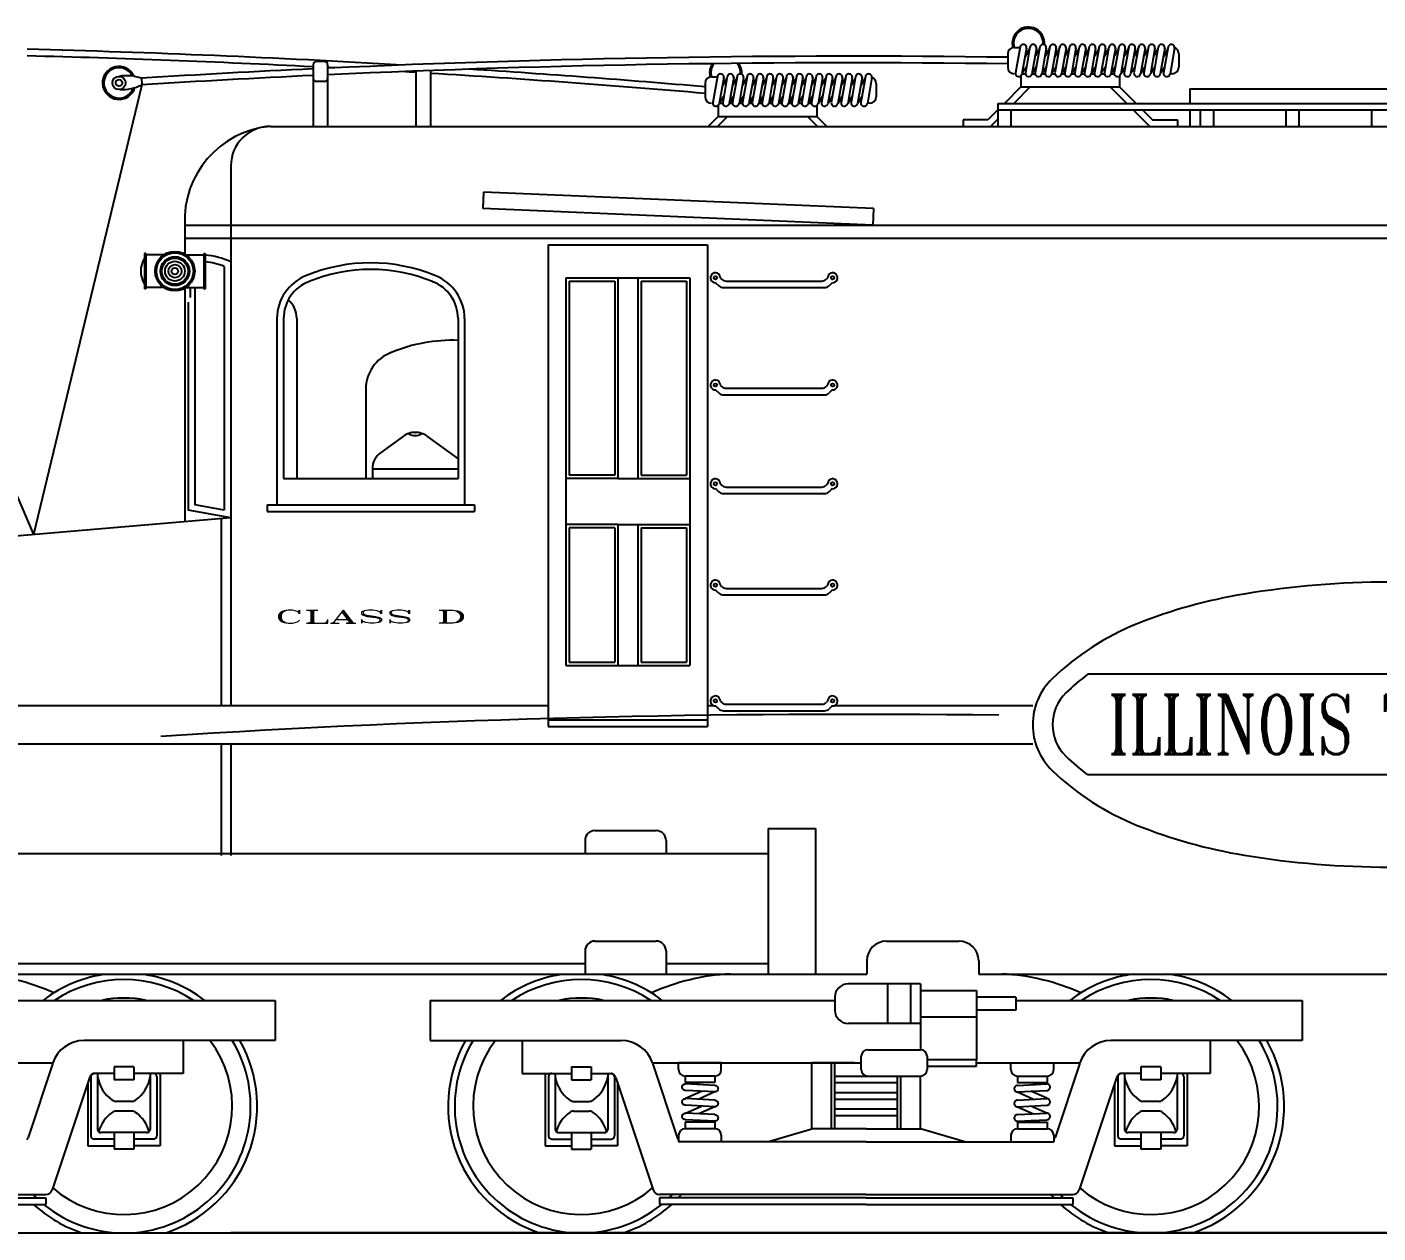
# Model space of a CAD drawing. Extents: x 232357 to 307872, y -9829 to 33775.
# Drawn here: x 236005 to 241136, y 5927 to 10508 of the extents above; entities that cross this region are included whole.
import ezdxf
from ezdxf.enums import TextEntityAlignment as Align

# ---------------------------------------------------------------- set-up
doc = ezdxf.new("R2010")
doc.units = 0
doc.header["$LTSCALE"] = 750
doc.header["$MEASUREMENT"] = 0
doc.layers.get('0').update_dxf_attribs({"linetype": 'CONTINUOUS'})
doc.styles.add('ROMANT', font='romant', dxfattribs={"height": 0.25})

msp = doc.modelspace()

# ---------------------------------------------------------------- linework, layer by layer
at = {"color": 0, "lineweight": -2}
for p, q in [((239754.3, 10430.5), (239776, 10430.5)), ((239776.3, 10432.4), (239758.9, 10333.9)), ((239800.9, 10428.1), (239783.6, 10329.6)), ((239812.4, 10424.2), (239795.4, 10396.6)), ((239813.8, 10432.4), (239796.4, 10333.9)), ((239838.4, 10428.1), (239821.1, 10329.6)), ((239849.9, 10424.2), (239832.9, 10396.6)), ((239851.3, 10432.4), (239833.9, 10333.9)), ((239875.9, 10428.1), (239858.6, 10329.6)), ((239887.4, 10424.2), (239870.4, 10396.6)), ((239888.8, 10432.4), (239871.4, 10333.9)), ((239913.4, 10428.1), (239896.1, 10329.6)), ((239924.9, 10424.2), (239907.9, 10396.6)), ((239926.3, 10432.4), (239908.9, 10333.9)), ((239950.9, 10428.1), (239933.6, 10329.6)), ((239962.4, 10424.2), (239945.4, 10396.6)), ((239963.8, 10432.4), (239946.4, 10333.9)), ((239988.4, 10428.1), (239971.1, 10329.6)), ((239999.9, 10424.2), (239982.9, 10396.6)), ((240001.3, 10432.4), (239983.9, 10333.9)), ((240025.9, 10428.1), (240008.6, 10329.6)), ((240037.4, 10424.2), (240020.4, 10396.6)), ((240038.8, 10432.4), (240021.4, 10333.9)), ((240063.4, 10428.1), (240046.1, 10329.6)), ((240074.9, 10424.2), (240057.9, 10396.6)), ((240076.3, 10432.4), (240058.9, 10333.9)), ((240100.9, 10428.1), (240083.6, 10329.6)), ((240112.4, 10424.2), (240095.4, 10396.6)), ((240113.8, 10432.4), (240096.4, 10333.9)), ((240138.4, 10428.1), (240121.1, 10329.6)), ((240149.9, 10424.2), (240132.9, 10396.6)), ((240151.3, 10432.4), (240133.9, 10333.9)), ((240175.9, 10428.1), (240158.6, 10329.6)), ((240187.4, 10424.2), (240170.4, 10396.6)), ((240188.8, 10432.4), (240171.4, 10333.9)), ((240213.4, 10428.1), (240196.1, 10329.6)), ((240224.9, 10424.2), (240207.9, 10396.6)), ((240226.3, 10432.4), (240208.9, 10333.9)), ((240250.9, 10428.1), (240233.6, 10329.6)), ((240262.4, 10424.2), (240245.4, 10396.6)), ((240263.8, 10432.4), (240246.4, 10333.9)), ((240288.4, 10428.1), (240271.1, 10329.6)), ((240299.9, 10424.2), (240282.9, 10396.6)), ((240301.3, 10432.4), (240283.9, 10333.9)), ((240325.9, 10428.1), (240308.6, 10329.6)), ((240337.4, 10424.2), (240320.4, 10396.6)), ((240338.8, 10432.4), (240321.4, 10333.9)), ((240363.4, 10428.1), (240346.1, 10329.6)), ((237091.8, 10364), (237091.8, 10314)), ((237134.3, 10376.5), (237104.3, 10376.5)), ((237146.8, 10364), (237146.8, 10314)), ((239729.3, 10405.5), (239729.3, 10355.5)), ((240379.3, 10405.5), (240379.3, 10355.5)), ((235272.5, 10349.8), (236029.3, 8579.9)), ((236439.9, 10313.4), (236441.5, 10288.5)), ((237091.8, 10314), (237091.8, 10130.5)), ((237146.8, 10314), (237146.8, 10130.5)), ((237482, 10340.4), (237482, 10130.5)), ((237537, 10342.5), (237537, 10130.5)), ((238604.9, 10318.3), (238626.5, 10318.3)), ((238626.9, 10320.2), (238609.5, 10221.7)), ((238651.5, 10315.8), (238634.1, 10217.4)), ((238664.4, 10320.2), (238647, 10221.7)), ((238689, 10315.8), (238671.6, 10217.4)), ((238701.9, 10320.2), (238684.5, 10221.7)), ((238726.5, 10315.8), (238709.1, 10217.4)), ((238739.4, 10320.2), (238722, 10221.7)), ((238764, 10315.8), (238746.6, 10217.4)), ((238776.9, 10320.2), (238759.5, 10221.7)), ((238801.5, 10315.8), (238784.1, 10217.4)), ((238814.4, 10320.2), (238797, 10221.7)), ((238839, 10315.8), (238821.6, 10217.4)), ((238851.9, 10320.2), (238834.5, 10221.7)), ((238876.5, 10315.8), (238859.1, 10217.4)), ((238889.4, 10320.2), (238872, 10221.7)), ((238914, 10315.8), (238896.6, 10217.4)), ((238926.9, 10320.2), (238909.5, 10221.7)), ((238951.5, 10315.8), (238934.1, 10217.4)), ((238964.4, 10320.2), (238947, 10221.7)), ((238989, 10315.8), (238971.6, 10217.4)), ((239001.9, 10320.2), (238984.5, 10221.7)), ((239026.5, 10315.8), (239009.1, 10217.4)), ((239039.4, 10320.2), (239022, 10221.7)), ((239064, 10315.8), (239046.6, 10217.4)), ((239076.9, 10320.2), (239059.5, 10221.7)), ((239101.5, 10315.8), (239084.1, 10217.4)), ((239114.4, 10320.2), (239097, 10221.7)), ((239139, 10315.8), (239121.6, 10217.4)), ((239151.9, 10320.2), (239134.5, 10221.7)), ((239176.5, 10315.8), (239159.1, 10217.4)), ((239189.4, 10320.2), (239172, 10221.7)), ((239214, 10315.8), (239196.6, 10217.4)), ((239779.3, 10322.2), (239779.3, 10280.5)), ((239800.5, 10357.2), (239783.6, 10329.6)), ((239784.1, 10330.5), (239796.3, 10330.5)), ((239838, 10357.2), (239821.1, 10329.6)), ((239821.2, 10330.5), (239833.8, 10330.5)), ((239875.5, 10357.2), (239858.6, 10329.6)), ((239858.7, 10330.5), (239871.3, 10330.5)), ((239913, 10357.2), (239896.1, 10329.6)), ((239896.2, 10330.5), (239908.8, 10330.5)), ((239950.5, 10357.2), (239933.6, 10329.6)), ((239933.7, 10330.5), (239946.3, 10330.5)), ((239988, 10357.2), (239971.1, 10329.6)), ((239971.2, 10330.5), (239983.8, 10330.5)), ((240025.5, 10357.2), (240008.6, 10329.6)), ((240008.7, 10330.5), (240021.3, 10330.5)), ((240063, 10357.2), (240046.1, 10329.6)), ((240046.2, 10330.5), (240058.8, 10330.5)), ((240100.5, 10357.2), (240083.6, 10329.6)), ((240083.7, 10330.5), (240096.3, 10330.5)), ((240138, 10357.2), (240121.1, 10329.6)), ((240121.2, 10330.5), (240133.8, 10330.5)), ((240154.3, 10322.2), (240154.3, 10280.5)), ((240175.5, 10357.2), (240158.6, 10329.6)), ((240213, 10357.2), (240196.1, 10329.6)), ((240250.5, 10357.2), (240233.6, 10329.6)), ((240288, 10357.2), (240271.1, 10329.6)), ((240325.5, 10357.2), (240308.6, 10329.6)), ((240354.3, 10330.5), (240346.2, 10330.5)), ((236441.5, 10288.5), (236029.3, 8579.9)), ((237134.3, 10301.5), (237104.3, 10301.5)), ((238579.9, 10293.3), (238579.9, 10243.3)), ((238662.9, 10312), (238645.9, 10284.4)), ((238700.4, 10312), (238683.4, 10284.4)), ((238737.9, 10312), (238720.9, 10284.4)), ((238775.4, 10312), (238758.4, 10284.4)), ((238812.9, 10312), (238795.9, 10284.4)), ((238850.4, 10312), (238833.4, 10284.4)), ((238887.9, 10312), (238870.9, 10284.4)), ((238925.4, 10312), (238908.4, 10284.4)), ((238962.9, 10312), (238945.9, 10284.4)), ((239000.4, 10312), (238983.4, 10284.4)), ((239037.9, 10312), (239020.9, 10284.4)), ((239075.4, 10312), (239058.4, 10284.4)), ((239112.9, 10312), (239095.9, 10284.4)), ((239150.4, 10312), (239133.4, 10284.4)), ((239187.9, 10312), (239170.9, 10284.4)), ((239229.9, 10293.3), (239229.9, 10243.3)), ((239779.3, 10280.5), (239716.8, 10218)), ((239814.6, 10280.5), (239752.1, 10218)), ((239779.3, 10280.5), (240154.3, 10280.5)), ((240118.9, 10280.5), (240181.4, 10218)), ((240154.3, 10280.5), (240216.8, 10218)), ((240420.5, 10273), (240420.5, 10218)), ((240420.5, 10273), (241850.5, 10273)), ((238629.9, 10210), (238629.9, 10168.3)), ((238651.1, 10245), (238634.1, 10217.4)), ((238634.7, 10218.3), (238646.9, 10218.3)), ((238688.6, 10245), (238671.6, 10217.4)), ((238671.8, 10218.3), (238684.4, 10218.3)), ((238726.1, 10245), (238709.1, 10217.4)), ((238709.3, 10218.3), (238721.9, 10218.3)), ((238763.6, 10245), (238746.6, 10217.4)), ((238746.8, 10218.3), (238759.4, 10218.3)), ((238801.1, 10245), (238784.1, 10217.4)), ((238784.3, 10218.3), (238796.9, 10218.3)), ((238838.6, 10245), (238821.6, 10217.4)), ((238821.8, 10218.3), (238834.4, 10218.3)), ((238876.1, 10245), (238859.1, 10217.4)), ((238859.3, 10218.3), (238871.9, 10218.3)), ((238913.6, 10245), (238896.6, 10217.4)), ((238896.8, 10218.3), (238909.4, 10218.3)), ((238951.1, 10245), (238934.1, 10217.4)), ((238934.3, 10218.3), (238946.9, 10218.3)), ((238988.6, 10245), (238971.6, 10217.4)), ((238971.8, 10218.3), (238984.4, 10218.3)), ((239004.9, 10210), (239004.9, 10168.3)), ((239026.1, 10245), (239009.1, 10217.4)), ((239063.6, 10245), (239046.6, 10217.4)), ((239101.1, 10245), (239084.1, 10217.4)), ((239138.6, 10245), (239121.6, 10217.4)), ((239176.1, 10245), (239159.1, 10217.4)), ((239204.9, 10218.3), (239196.8, 10218.3)), ((239691.8, 10218), (242579.3, 10218)), ((239691.8, 10218), (239691.8, 10130.5)), ((238629.9, 10168.3), (238592.1, 10130.5)), ((238665.2, 10168.3), (238627.4, 10130.5)), ((238629.9, 10168.3), (239004.9, 10168.3)), ((238969.5, 10168.3), (239007.3, 10130.5)), ((239004.9, 10168.3), (239042.6, 10130.5)), ((239691.8, 10193), (239654.3, 10155.5)), ((239691.8, 10193), (242579.3, 10193)), ((239741.8, 10193), (239741.8, 10130.5)), ((240206.4, 10193), (240268.9, 10130.5)), ((240241.8, 10193), (240279.3, 10155.5)), ((240420.5, 10193), (240420.5, 10130.5)), ((240460.5, 10193), (240460.5, 10130.5)), ((240510.5, 10193), (240510.5, 10130.5)), ((240785.5, 10193), (240785.5, 10130.5)), ((240835.5, 10193), (240835.5, 10130.5)), ((241110.5, 10193), (241110.5, 10130.5)), ((236929.3, 10130.5), (245341.8, 10130.5)), ((239654.3, 10155.5), (239559.7, 10155.5)), ((239559.7, 10155.5), (239559.7, 10130.5)), ((239691.8, 10157.7), (239664.6, 10130.5)), ((240279.3, 10155.5), (240373.8, 10155.5)), ((240373.8, 10155.5), (240373.8, 10130.5)), ((236779.3, 9980.5), (236779.3, 9705.5)), ((237738.4, 9880.5), (237735.8, 9818)), ((239219.4, 9818), (237738.4, 9880.5)), ((239216.8, 9755.5), (237735.8, 9818)), ((239219.4, 9818), (239216.8, 9755.5)), ((236604.3, 9755.5), (245666.8, 9755.5)), ((236604.3, 9755.5), (236604.3, 9705)), ((236604.3, 9755.5), (236604.3, 9645.5)), ((236604.3, 9705.5), (245666.8, 9705.5)), ((236779.3, 9705.5), (236779.3, 7930.5)), ((236451.8, 9648), (236451.8, 9513)), ((236456.8, 9648), (236451.8, 9648)), ((236456.8, 9648), (236456.8, 9513)), ((236676.8, 9648), (236676.8, 9513)), ((236676.8, 9648), (236681.8, 9648)), ((236676.8, 9648), (236676.8, 9513)), ((236681.8, 9648), (236681.8, 9513)), ((237984.3, 9680.5), (237984.3, 7850.5)), ((237984.3, 9680.5), (238589.3, 9680.5)), ((238589.3, 9680.5), (238589.3, 7850.5)), ((236525.3, 9643), (236456.8, 9643)), ((236608.3, 9643), (236676.8, 9643)), ((236754.3, 9598.7), (236754.3, 8672.9)), ((238051.8, 9555.5), (238051.8, 8793)), ((238051.8, 9555.5), (238249.3, 9555.5)), ((238064.3, 9543), (238064.3, 8805.5)), ((238064.3, 9543), (238236.8, 9543)), ((238236.8, 9543), (238236.8, 8805.5)), ((238249.3, 9555.5), (238249.3, 8793)), ((238249.3, 9555.5), (238324.3, 9555.5)), ((238324.3, 9555.5), (238324.3, 8793)), ((238324.3, 9555.5), (238521.8, 9555.5)), ((238336.8, 9543), (238509.3, 9543)), ((238336.8, 9543), (238336.8, 8805.5)), ((238509.3, 9543), (238509.3, 8805.5)), ((238521.8, 9555.5), (238521.8, 8793)), ((238638, 9554.5), (238642.1, 9550.3)), ((238659.8, 9543), (239023.8, 9543)), ((239045.6, 9554.5), (239041.4, 9550.3)), ((236456.8, 9513), (236451.8, 9513)), ((236525.3, 9518), (236456.8, 9518)), ((236604.3, 9518), (236604.3, 8628.3)), ((236608.3, 9518), (236676.8, 9518)), ((236624.3, 9518), (236624.3, 9480.5)), ((236641.8, 9518), (236641.8, 8693.1)), ((236676.8, 9513), (236681.8, 9513)), ((238620.3, 9536.8), (238631.8, 9525.3)), ((238649.5, 9518), (239034.1, 9518)), ((239063.3, 9536.8), (239051.8, 9525.3)), ((236616.8, 9462.7), (236616.8, 8672.2)), ((236954.3, 9400.5), (236954.3, 8693)), ((236979.3, 9400.5), (236979.3, 8793)), ((237029.3, 9400.5), (237029.3, 8793)), ((237641.8, 9400.5), (237641.8, 8793)), ((237666.8, 9400.5), (237666.8, 8693)), ((238638, 9147), (238642.1, 9142.8)), ((238659.8, 9135.5), (239023.8, 9135.5)), ((239045.6, 9147), (239041.4, 9142.8)), ((237291.8, 9131.5), (237291.8, 8793)), ((238620.3, 9129.3), (238631.8, 9117.8)), ((238649.5, 9110.5), (239034.1, 9110.5)), ((239063.3, 9129.3), (239051.8, 9117.8)), ((237434.6, 8953.7), (237347.7, 8890.5)), ((237478.7, 8968), (237479.9, 8968)), ((237524, 8953.7), (237641.8, 8868)), ((237316.8, 8829.8), (237316.8, 8793)), ((237316.8, 8829.8), (237641.8, 8829.8)), ((236979.3, 8793), (237641.8, 8793)), ((238249.3, 8793), (238051.8, 8793)), ((238051.8, 8793), (238051.8, 8618)), ((238236.8, 8805.5), (238064.3, 8805.5)), ((238249.3, 8793), (238324.3, 8793)), ((238324.3, 8793), (238521.8, 8793)), ((238336.8, 8805.5), (238509.3, 8805.5)), ((238521.8, 8793), (238521.8, 8618)), ((238620.3, 8754.3), (238631.8, 8742.8)), ((238638, 8772), (238642.1, 8767.8)), ((238649.5, 8735.5), (239034.1, 8735.5)), ((238659.8, 8760.5), (239023.8, 8760.5)), ((239045.6, 8772), (239041.4, 8767.8)), ((239063.3, 8754.3), (239051.8, 8742.8)), ((236779.3, 8643), (236616.8, 8672.2)), ((236754.3, 8672.9), (236641.8, 8693.1)), ((236916.8, 8693), (237704.3, 8693)), ((236916.8, 8693), (236916.8, 8668)), ((237704.3, 8693), (237704.3, 8668)), ((236779.3, 8643), (233957.9, 8405.6)), ((236741.8, 8639.9), (236741.8, 7930.5)), ((236916.8, 8668), (237704.3, 8668)), ((238249.3, 8618), (238051.8, 8618)), ((238051.8, 8618), (238051.8, 8083)), ((238064.3, 8605.5), (238064.3, 8095.5)), ((238236.8, 8605.5), (238064.3, 8605.5)), ((238236.8, 8605.5), (238236.8, 8095.5)), ((238249.3, 8618), (238249.3, 8083)), ((238249.3, 8618), (238324.3, 8618)), ((238324.3, 8618), (238521.8, 8618)), ((238324.3, 8618), (238324.3, 8083)), ((238336.8, 8605.5), (238336.8, 8095.5)), ((238336.8, 8605.5), (238509.3, 8605.5)), ((238509.3, 8605.5), (238509.3, 8095.5)), ((238521.8, 8618), (238521.8, 8083)), ((238620.3, 8369.3), (238631.8, 8357.8)), ((238638, 8387), (238642.1, 8382.8)), ((238659.8, 8375.5), (239023.8, 8375.5)), ((239045.6, 8387), (239041.4, 8382.8)), ((239063.3, 8369.3), (239051.8, 8357.8)), ((238649.5, 8350.5), (239034.1, 8350.5)), ((238051.8, 8083), (238249.3, 8083)), ((238064.3, 8095.5), (238236.8, 8095.5)), ((238249.3, 8083), (238324.3, 8083)), ((238324.3, 8083), (238521.8, 8083)), ((238336.8, 8095.5), (238509.3, 8095.5)), ((242325.2, 8049.3), (240033.4, 8049.3)), ((235781.8, 7930.5), (237984.3, 7930.5)), ((238589.3, 7930.5), (238612.6, 7930.5)), ((238620.3, 7929.3), (238631.8, 7917.8)), ((238638, 7947), (238642.1, 7942.8)), ((238649.5, 7910.5), (239034.1, 7910.5)), ((238659.8, 7935.5), (239023.8, 7935.5)), ((239045.6, 7947), (239041.4, 7942.8)), ((239063.3, 7929.3), (239051.8, 7917.8)), ((239071, 7930.5), (239824.3, 7930.5)), ((237984.3, 7875.5), (238589.3, 7875.5)), ((237984.3, 7850.5), (238589.3, 7850.5)), ((235781.8, 7785.5), (239824.3, 7785.5)), ((236741.8, 7785.5), (236741.8, 7360.5)), ((236779.3, 7785.5), (236779.3, 7360.5)), ((242325.2, 7666.8), (240033.4, 7666.8)), ((238161.8, 7455.5), (238394.3, 7455.5)), ((238819.3, 7463), (238999.3, 7463)), ((238819.3, 7463), (238819.3, 7368)), ((238999.3, 7463), (238999.3, 6910.5)), ((238124.3, 7418), (238124.3, 7368)), ((238431.8, 7418), (238431.8, 7368)), ((233614.3, 7368), (238819.3, 7368)), ((238819.3, 7368), (238819.3, 6910.5)), ((238161.8, 7035.5), (238394.3, 7035.5)), ((239269.3, 7035.5), (239544.3, 7035.5)), ((238124.3, 6998), (238124.3, 6910.5)), ((238431.8, 6998), (238431.8, 6910.5)), ((234154.3, 6950.5), (238124.3, 6950.5)), ((238431.8, 6950.5), (238819.3, 6950.5)), ((239194.3, 6960.5), (239194.3, 6910.5)), ((239619.3, 6960.5), (239619.3, 6910.5)), ((234154.3, 6910.5), (238819.3, 6910.5)), ((238819.3, 6910.5), (239194.3, 6910.5)), ((239619.3, 6910.5), (242926.8, 6910.5)), ((239398, 6873), (239123, 6873)), ((239273, 6873), (239273, 6723)), ((239360.5, 6873), (239360.5, 6723)), ((239398, 6873), (239398, 6748)), ((239398, 6848), (239610.5, 6848)), ((239610.5, 6848), (239610.5, 6585.5)), ((235860.5, 6810.5), (236948, 6810.5)), ((236948, 6810.5), (236948, 6658)), ((237535.5, 6810.5), (239073, 6810.5)), ((237535.5, 6810.5), (237535.5, 6658)), ((239073, 6823), (239073, 6773)), ((239760.5, 6823), (239610.5, 6823)), ((239760.5, 6773), (239610.5, 6773)), ((239760.5, 6823), (239760.5, 6773)), ((239760.5, 6810.5), (240848, 6810.5)), ((240848, 6810.5), (240848, 6658)), ((239398, 6723), (239123, 6723)), ((239398, 6748), (239610.5, 6748)), ((239398, 6748), (239398, 6623)), ((236948, 6658), (236221.7, 6658)), ((236598, 6658), (236598, 6533)), ((237535.5, 6658), (238261.9, 6658)), ((237885.5, 6658), (237885.5, 6533)), ((239198, 6623), (239398, 6623)), ((240848, 6658), (240121.7, 6658)), ((240498, 6658), (240498, 6533)), ((235710.5, 6573), (236103.3, 6573)), ((236103.1, 6572.5), (236009, 6290.1)), ((238380.3, 6573), (239173, 6573)), ((238380.5, 6572.5), (238474.6, 6290.1)), ((238479.3, 6548), (238479.3, 6573)), ((238641.8, 6573), (238479.3, 6573)), ((238641.8, 6548), (238641.8, 6573)), ((239148, 6573), (238985.5, 6573)), ((238985.5, 6323), (238985.5, 6573)), ((239060.5, 6323), (239060.5, 6573)), ((239073, 6323), (239073, 6573)), ((239073, 6323), (239073, 6573)), ((239173, 6548), (239173, 6598)), ((239423, 6598), (239423, 6548)), ((239423, 6585.5), (239610.5, 6585.5)), ((239610.5, 6560.5), (239610.5, 6585.5)), ((239610.5, 6573), (240003.3, 6573)), ((239741.8, 6573), (239904.3, 6573)), ((239741.8, 6548), (239741.8, 6573)), ((239904.3, 6548), (239904.3, 6573)), ((240003.1, 6572.5), (239909, 6290.1)), ((236242.3, 6515.9), (236100.4, 6090.1)), ((236248, 6520.5), (236248, 6295.5)), ((236335.5, 6533), (236260.5, 6533)), ((236335.5, 6533), (236266.1, 6533)), ((236273, 6533), (236273, 6320.5)), ((236410.5, 6558), (236335.5, 6558)), ((236335.5, 6558), (236335.5, 6508)), ((236410.5, 6558), (236410.5, 6508)), ((236598, 6533), (236410.5, 6533)), ((236485.5, 6533), (236410.5, 6533)), ((236473, 6533), (236473, 6320.5)), ((236498, 6520.5), (236498, 6295.5)), ((236510.5, 6533), (236510.5, 6258)), ((237885.5, 6533), (238073, 6533)), ((237973, 6533), (237973, 6258)), ((237985.5, 6520.5), (237985.5, 6295.5)), ((237998, 6533), (238073, 6533)), ((238010.5, 6533), (238010.5, 6320.5)), ((238073, 6558), (238148, 6558)), ((238073, 6558), (238073, 6508)), ((238148, 6558), (238148, 6508)), ((238148, 6533), (238223, 6533)), ((238148, 6533), (238217.5, 6533)), ((238210.5, 6533), (238210.5, 6320.5)), ((238235.5, 6520.5), (238235.5, 6295.5)), ((238241.2, 6515.9), (238383.2, 6090.1)), ((238504.3, 6523), (238504.3, 6498)), ((238616.8, 6523), (238504.3, 6523)), ((238616.8, 6523), (238616.8, 6498)), ((239073, 6523), (239310.5, 6523)), ((239073, 6523), (239198, 6523)), ((239198, 6523), (239398, 6523)), ((239310.5, 6323), (239310.5, 6523)), ((239323, 6323), (239323, 6523)), ((239398, 6323), (239398, 6523)), ((239423, 6560.5), (239610.5, 6560.5)), ((239766.8, 6523), (239879.3, 6523)), ((239766.8, 6523), (239766.8, 6498)), ((239879.3, 6523), (239879.3, 6498)), ((240142.3, 6515.9), (240000.4, 6090.1)), ((240148, 6520.5), (240148, 6295.5)), ((240235.5, 6533), (240160.5, 6533)), ((240235.5, 6533), (240166.1, 6533)), ((240173, 6533), (240173, 6320.5)), ((240235.5, 6558), (240235.5, 6508)), ((240310.5, 6558), (240235.5, 6558)), ((240310.5, 6558), (240310.5, 6508)), ((240385.5, 6533), (240310.5, 6533)), ((240498, 6533), (240310.5, 6533)), ((240373, 6533), (240373, 6320.5)), ((240398, 6520.5), (240398, 6295.5)), ((240410.5, 6533), (240410.5, 6258)), ((236235.5, 6495.5), (236235.5, 6258)), ((236410.5, 6508), (236335.5, 6508)), ((238073, 6508), (238148, 6508)), ((238248, 6495.5), (238248, 6258)), ((238616.8, 6498), (238504.3, 6498)), ((238616.8, 6487.5), (238505.4, 6493.4)), ((238616.8, 6462.5), (238505.4, 6468.3)), ((238505.4, 6438.4), (238566.1, 6465.1)), ((238560.1, 6498), (238544.9, 6491.3)), ((239073, 6498), (239310.5, 6498)), ((239766.8, 6498), (239879.3, 6498)), ((239766.8, 6487.5), (239878.2, 6493.4)), ((239766.8, 6462.5), (239878.2, 6468.3)), ((239878.2, 6438.4), (239817.5, 6465.1)), ((239823.4, 6498), (239838.7, 6491.3)), ((240135.5, 6495.5), (240135.5, 6258)), ((240310.5, 6508), (240235.5, 6508)), ((236403, 6426.8), (236343.1, 6426.8)), ((238080.6, 6426.8), (238140.5, 6426.8)), ((238616.8, 6431.3), (238505.4, 6437.1)), ((238616.8, 6462.5), (238556.1, 6435.7)), ((239073, 6460.5), (239310.5, 6460.5)), ((239073, 6435.5), (239310.5, 6435.5)), ((239766.8, 6462.5), (239827.5, 6435.7)), ((239766.8, 6431.3), (239878.2, 6437.1)), ((240303, 6426.8), (240243.1, 6426.8)), ((236403, 6389.3), (236343.1, 6389.3)), ((238080.6, 6389.3), (238140.5, 6389.3)), ((238616.8, 6406.2), (238505.4, 6412.1)), ((238505.4, 6382.1), (238566.1, 6408.9)), ((238616.8, 6376.3), (238505.4, 6382.1)), ((238616.8, 6406.2), (238556.1, 6379.4)), ((239073, 6398), (239310.5, 6398)), ((239073, 6373), (239310.5, 6373)), ((239766.8, 6406.2), (239878.2, 6412.1)), ((239766.8, 6406.2), (239827.5, 6379.4)), ((239766.8, 6376.3), (239878.2, 6382.1)), ((239878.2, 6382.1), (239817.5, 6408.9)), ((240303, 6389.3), (240243.1, 6389.3)), ((238504.3, 6348), (238504.3, 6323)), ((238616.8, 6348), (238504.3, 6348)), ((238616.8, 6323), (238504.3, 6323)), ((238616.8, 6351.2), (238505.4, 6357.1)), ((238552.8, 6348), (238566.1, 6353.9)), ((238616.8, 6351.2), (238609.5, 6348)), ((238616.8, 6348), (238616.8, 6323)), ((238816.8, 6273), (238985.5, 6323)), ((239191.8, 6323), (238985.5, 6323)), ((239191.8, 6323), (239398, 6323)), ((239566.8, 6273), (239398, 6323)), ((239766.8, 6351.2), (239878.2, 6357.1)), ((239766.8, 6351.2), (239774.1, 6348)), ((239766.8, 6348), (239879.3, 6348)), ((239766.8, 6348), (239766.8, 6323)), ((239766.8, 6323), (239879.3, 6323)), ((239830.8, 6348), (239817.5, 6353.9)), ((239879.3, 6348), (239879.3, 6323)), ((236335.5, 6283), (236260.5, 6283)), ((236460.5, 6308), (236285.5, 6308)), ((236335.5, 6308), (236335.5, 6245.5)), ((236410.5, 6308), (236410.5, 6245.5)), ((236485.5, 6283), (236410.5, 6283)), ((237998, 6283), (238073, 6283)), ((238023, 6308), (238198, 6308)), ((238073, 6308), (238073, 6245.5)), ((238148, 6308), (238148, 6245.5)), ((238148, 6283), (238223, 6283)), ((238479.3, 6298), (238479.3, 6273)), ((239191.8, 6273), (238479.3, 6273)), ((238641.8, 6298), (238641.8, 6273)), ((239191.8, 6273), (239904.3, 6273)), ((239741.8, 6298), (239741.8, 6273)), ((239904.3, 6298), (239904.3, 6273)), ((240235.5, 6283), (240160.5, 6283)), ((240360.5, 6308), (240185.5, 6308)), ((240235.5, 6308), (240235.5, 6245.5)), ((240310.5, 6308), (240310.5, 6245.5)), ((240385.5, 6283), (240310.5, 6283)), ((236235.5, 6258), (236335.5, 6258)), ((236410.5, 6245.5), (236335.5, 6245.5)), ((236510.5, 6258), (236410.5, 6258)), ((237973, 6258), (238073, 6258)), ((238073, 6245.5), (238148, 6245.5)), ((238248, 6258), (238148, 6258)), ((240135.5, 6258), (240235.5, 6258)), ((240310.5, 6245.5), (240235.5, 6245.5)), ((240410.5, 6258), (240310.5, 6258)), ((235291.8, 6073), (236076.7, 6073)), ((235291.8, 6060.5), (236076.7, 6060.5)), ((236076.7, 6060.5), (236076.7, 6035.5)), ((239191.8, 6073), (238406.9, 6073)), ((239191.8, 6060.5), (238406.9, 6060.5)), ((238406.9, 6060.5), (238406.9, 6035.5)), ((239191.8, 6073), (239976.7, 6073)), ((239191.8, 6060.5), (239976.7, 6060.5)), ((239976.7, 6060.5), (239976.7, 6035.5)), ((235291.8, 6035.5), (236076.7, 6035.5)), ((239191.8, 6035.5), (238406.9, 6035.5)), ((239191.8, 6035.5), (239976.7, 6035.5)), ((232727.2, 5926.8), (245492.6, 5926.8)), ((249543.9, 5926.8), (236778.5, 5926.8))]:
    msp.add_line(p, q, dxfattribs=at)
msp.add_lwpolyline([(239824.3, 7858, 0.203633), (239898.3, 7683.9, 0.097109), (240221.2, 7475.3, 0.054067), (240626.8, 7362.2, 0.041016), (241179.3, 7316.8, 0.041016), (241731.8, 7362.2, 0.054067), (242137.4, 7475.3, 0.097109), (242460.3, 7683.9, 0.203633), (242534.3, 7858, 0.203633), (242460.3, 8032.1, 0.097109), (242137.4, 8240.7, 0.054067), (241731.8, 8353.9, 0.041016), (241179.3, 8399.3, 0.041016), (240626.8, 8353.9, 0.054067), (240221.2, 8240.7, 0.097109), (239898.3, 8032.1, 0.203633)], format="xyb", close=True, dxfattribs=at)
for points in [[(240033.4, 8049.3, 0.029625), (239950.3, 7978.1, 0.203633), (239899.3, 7858, 0.203633)], [(239899.3, 7858, 0.203633), (239950.3, 7737.9, 0.029625), (240033.4, 7666.8, 0.054067)], [(238505.4, 6468.3, -0.098614), (238500.6, 6469.3, -0.098542), (238496.5, 6472, -0.098441), (238493.8, 6476, -0.098369), (238492.9, 6480.8, -0.098369), (238493.8, 6485.6, -0.098441), (238496.5, 6489.7, -0.098542), (238500.6, 6492.4, -0.098614), (238505.4, 6493.4, -0.098614)], [(238616.8, 6487.5, -0.098614), (238621.6, 6486.6, -0.098542), (238625.6, 6483.8, -0.098441), (238628.3, 6479.8, -0.098369), (238629.3, 6475, -0.098369), (238628.3, 6470.2, -0.098441), (238625.6, 6466.1, -0.098542), (238621.6, 6463.4, -0.098614), (238616.8, 6462.5, -0.098614)], [(239766.8, 6487.5, 0.098614), (239762, 6486.6, 0.098542), (239758, 6483.8, 0.098441), (239755.2, 6479.8, 0.098369), (239754.3, 6475, 0.098369), (239755.2, 6470.2, 0.098441), (239758, 6466.1, 0.098542), (239762, 6463.4, 0.098614), (239766.8, 6462.5, 0.098614)], [(239878.2, 6468.3, 0.098614), (239883, 6469.3, 0.098542), (239887, 6472, 0.098441), (239889.7, 6476, 0.098369), (239890.7, 6480.8, 0.098369), (239889.7, 6485.6, 0.098441), (239887, 6489.7, 0.098542), (239883, 6492.4, 0.098614), (239878.2, 6493.4, 0.098614)], [(238505.4, 6412.1, -0.098614), (238500.6, 6413, -0.098542), (238496.5, 6415.7, -0.098441), (238493.8, 6419.8, -0.098369), (238492.9, 6424.6, -0.098369), (238493.8, 6429.4, -0.098441), (238496.5, 6433.4, -0.098542), (238500.6, 6436.2, -0.098614), (238505.4, 6437.1, -0.098614)], [(238616.8, 6431.3, -0.098614), (238621.6, 6430.3, -0.098542), (238625.6, 6427.6, -0.098441), (238628.3, 6423.5, -0.098369), (238629.3, 6418.7, -0.098369), (238628.3, 6414, -0.098441), (238625.6, 6409.9, -0.098542), (238621.6, 6407.2, -0.098614), (238616.8, 6406.2, -0.098614)], [(239766.8, 6431.3, 0.098614), (239762, 6430.3, 0.098542), (239758, 6427.6, 0.098441), (239755.2, 6423.5, 0.098369), (239754.3, 6418.7, 0.098369), (239755.2, 6414, 0.098441), (239758, 6409.9, 0.098542), (239762, 6407.2, 0.098614), (239766.8, 6406.2, 0.098614)], [(239878.2, 6412.1, 0.098614), (239883, 6413, 0.098542), (239887, 6415.7, 0.098441), (239889.7, 6419.8, 0.098369), (239890.7, 6424.6, 0.098369), (239889.7, 6429.4, 0.098441), (239887, 6433.4, 0.098542), (239883, 6436.2, 0.098614), (239878.2, 6437.1, 0.098614)], [(238505.4, 6357.1, -0.098614), (238500.6, 6358, -0.098542), (238496.5, 6360.7, -0.098441), (238493.8, 6364.8, -0.098369), (238492.9, 6369.6, -0.098369), (238493.8, 6374.4, -0.098441), (238496.5, 6378.4, -0.098542), (238500.6, 6381.2, -0.098614), (238505.4, 6382.1, -0.098614)], [(238505.4, 6382.1, -0.026186), (238506.7, 6382, -0.098542)], [(238616.8, 6376.3, -0.098614), (238621.6, 6375.3, -0.098542), (238625.6, 6372.6, -0.098441), (238628.3, 6368.5, -0.098369), (238629.3, 6363.7, -0.098369), (238628.3, 6359, -0.098441), (238625.6, 6354.9, -0.098542), (238621.6, 6352.2, -0.098614), (238616.8, 6351.2, -0.098614)], [(239766.8, 6376.3, 0.098614), (239762, 6375.3, 0.098542), (239758, 6372.6, 0.098441), (239755.2, 6368.5, 0.098369), (239754.3, 6363.7, 0.098369), (239755.2, 6359, 0.098441), (239758, 6354.9, 0.098542), (239762, 6352.2, 0.098614), (239766.8, 6351.2, 0.098614)], [(239878.2, 6382.1, 0.026186), (239876.9, 6382, 0.098542)], [(239878.2, 6357.1, 0.098614), (239883, 6358, 0.098542), (239887, 6360.7, 0.098441), (239889.7, 6364.8, 0.098369), (239890.7, 6369.6, 0.098369), (239889.7, 6374.4, 0.098441), (239887, 6378.4, 0.098542), (239883, 6381.2, 0.098614), (239878.2, 6382.1, 0.098614)]]:
    msp.add_lwpolyline(points, format="xyb", dxfattribs=at)
for centre, radius in [((236354.3, 10295.5), 25), ((236354.3, 10295.5), 12.5), ((236566.8, 9580.5), 75), ((236566.8, 9580.5), 70), ((236566.8, 9580.5), 55), ((236566.8, 9580.5), 50), ((236566.8, 9580.5), 37.5), ((236566.8, 9580.5), 25), ((236566.8, 9580.5), 12.5), ((238619.3, 9555.5), 6.25), ((239064.3, 9555.5), 6.25), ((238619.3, 9148), 6.25), ((239064.3, 9148), 6.25), ((238619.3, 8773), 6.25), ((239064.3, 8773), 6.25), ((238619.3, 8388), 6.25), ((239064.3, 8388), 6.25), ((238619.3, 7948), 6.25), ((239064.3, 7948), 6.25)]:
    msp.add_circle(centre, radius, dxfattribs=at)
for centre, radius, start, end in [((239807.9, 10446.9), 61, 354.1415, 197.0421), ((239807.9, 10446.9), 56, 354.7557, 197.0421), ((234883.1, -33134.6), 43572.5, 86.64969, 88.52451), ((239754.3, 10405.5), 25, 90, 180), ((239788.4, 10429.3), 12.5, 345.6383, 174.3617), ((239825.9, 10429.3), 12.5, 345.6383, 174.3617), ((239863.4, 10429.3), 12.5, 345.6383, 174.3617), ((239900.9, 10429.3), 12.5, 345.6383, 174.3617), ((239938.4, 10429.3), 12.5, 345.6383, 174.3617), ((239975.9, 10429.3), 12.5, 345.6383, 174.3617), ((240013.4, 10429.3), 12.5, 345.6383, 174.3617), ((240050.9, 10429.3), 12.5, 345.6383, 174.3617), ((240088.4, 10429.3), 12.5, 345.6383, 174.3617), ((240125.9, 10429.3), 12.5, 345.6383, 174.3617), ((240163.4, 10429.3), 12.5, 345.6383, 174.3617), ((240200.9, 10429.3), 12.5, 345.6383, 174.3617), ((240238.4, 10429.3), 12.5, 345.6383, 174.3617), ((240275.9, 10429.3), 12.5, 345.6383, 174.3617), ((240313.4, 10429.3), 12.5, 345.6383, 174.3617), ((240350.9, 10429.3), 12.5, 345.6383, 174.3617), ((240354.3, 10405.5), 25, 0, 68.4729), ((234884.5, -33134.7), 43547.5, 87.09458, 88.52548), ((237104.3, 10364), 12.5, 90, 180), ((237134.3, 10364), 12.5, 0, 90), ((239141.5, -33314.2), 43711.2, 89.22951, 92.61553), ((239141.5, -33314.2), 43686.2, 89.22951, 92.61703), ((238658.4, 10334.7), 61, 146.1703, 197.0421), ((238658.4, 10334.7), 56, 142.5737, 197.0421), ((238658.4, 10334.7), 56, 354.7557, 38.6944), ((238658.4, 10334.7), 61, 354.1415, 35.0978), ((236354.3, 10295.5), 62.5, 23.4815, 343.4972), ((236354.3, 10295.5), 57.5, 26.6277, 340.2959), ((236382.4, 10141.9), 180.9, 71.4648, 99.0994), ((239141.5, -33314.2), 43711.2, 92.6877, 93.5434), ((239141.5, -33314.2), 43686.2, 92.68924, 93.54338), ((237104.3, 10314), 12.5, 180, 270), ((237134.3, 10314), 12.5, 270, 0), ((234884.5, -33134.7), 43547.5, 86.98691, 87.02212), ((234884.5, -33134.7), 43547.5, 86.58039, 86.64953), ((234884.5, -33134.7), 43547.5, 85.13257, 86.5079), ((234883.1, -33134.6), 43572.5, 85.1331, 86.31259), ((238604.9, 10293.3), 25, 90, 180), ((238639, 10317.1), 12.5, 345.6383, 174.3617), ((238676.5, 10317.1), 12.5, 345.6383, 174.3617), ((238714, 10317.1), 12.5, 345.6383, 174.3617), ((238751.5, 10317.1), 12.5, 345.6383, 174.3617), ((238789, 10317.1), 12.5, 345.6383, 174.3617), ((238826.5, 10317.1), 12.5, 345.6383, 174.3617), ((238864, 10317.1), 12.5, 345.6383, 174.3617), ((238901.5, 10317.1), 12.5, 345.6383, 174.3617), ((238939, 10317.1), 12.5, 345.6383, 174.3617), ((238976.5, 10317.1), 12.5, 345.6383, 174.3617), ((239014, 10317.1), 12.5, 345.6383, 174.3617), ((239051.5, 10317.1), 12.5, 345.6383, 174.3617), ((239089, 10317.1), 12.5, 345.6383, 174.3617), ((239126.5, 10317.1), 12.5, 345.6383, 174.3617), ((239164, 10317.1), 12.5, 345.6383, 174.3617), ((239201.5, 10317.1), 12.5, 345.6383, 174.3617), ((239204.9, 10293.3), 25, 0, 68.4729), ((239754.3, 10355.5), 25, 180, 270), ((239771.2, 10331.7), 12.5, 170, 350), ((239808.7, 10331.7), 12.5, 170, 350), ((239846.2, 10331.7), 12.5, 170, 350), ((239883.7, 10331.7), 12.5, 170, 350), ((239921.2, 10331.7), 12.5, 170, 350), ((239958.7, 10331.7), 12.5, 170, 350), ((239996.2, 10331.7), 12.5, 170, 350), ((240033.7, 10331.7), 12.5, 170, 350), ((240071.2, 10331.7), 12.5, 170, 350), ((240108.7, 10331.7), 12.5, 170, 350), ((240146.2, 10331.7), 12.5, 170, 350), ((240183.7, 10331.7), 12.5, 170, 350), ((240221.2, 10331.7), 12.5, 170, 350), ((240258.7, 10331.7), 12.5, 170, 350), ((240296.2, 10331.7), 12.5, 170, 350), ((240333.7, 10331.7), 12.5, 170, 350), ((240354.3, 10355.5), 25, 270, 0), ((236362.2, 10451), 180.9, 268.3757, 296.0103), ((238604.9, 10243.3), 25, 180, 270), ((238621.8, 10219.5), 12.5, 170, 350), ((238659.3, 10219.5), 12.5, 170, 350), ((238696.8, 10219.5), 12.5, 170, 350), ((238734.3, 10219.5), 12.5, 170, 350), ((238771.8, 10219.5), 12.5, 170, 350), ((238809.3, 10219.5), 12.5, 170, 350), ((238846.8, 10219.5), 12.5, 170, 350), ((238884.3, 10219.5), 12.5, 170, 350), ((238921.8, 10219.5), 12.5, 170, 350), ((238959.3, 10219.5), 12.5, 170, 350), ((238996.8, 10219.5), 12.5, 170, 350), ((239034.3, 10219.5), 12.5, 170, 350), ((239071.8, 10219.5), 12.5, 170, 350), ((239109.3, 10219.5), 12.5, 170, 350), ((239146.8, 10219.5), 12.5, 170, 350), ((239184.3, 10219.5), 12.5, 170, 350), ((239204.9, 10243.3), 25, 270, 0), ((236960.6, 9775.1), 356.8, 95.0287, 183.1426), ((236929.3, 9980.5), 150, 90, 180), ((236529.2, 9580.5), 92.2, 147.1529, 212.8471), ((236660.6, 9365.3), 276.9, 64.6075, 85.6015), ((236660.6, 9365.3), 251.5, 68.1165, 85.1562), ((237310.5, 8969.7), 642.3, 67.6975, 112.3025), ((237129.3, 9400.5), 175, 110.9248, 180), ((237310.5, 8969.7), 617.3, 67.6975, 112.3025), ((237491.8, 9400.5), 175, 0, 69.0752), ((238619.3, 9555.5), 18.8, 356.8103, 273.1897), ((238659.8, 9568), 25, 225, 270), ((239023.8, 9568), 25, 270, 315), ((239064.3, 9555.5), 18.8, 266.8103, 183.1897), ((237129.3, 9400.5), 150, 110.9248, 180), ((237491.8, 9400.5), 150, 0, 69.0752), ((238649.5, 9543), 25, 225, 270), ((239034.1, 9543), 25, 270, 315), ((236940.1, 9402.5), 89.2, 358.7346, 50.3793), ((237623, 8700.7), 617.3, 88.2594, 112.3025), ((237441.8, 9131.5), 150, 110.9248, 180), ((238619.3, 9148), 18.8, 356.8103, 273.1897), ((238659.8, 9160.5), 25, 225, 270), ((239023.8, 9160.5), 25, 270, 315), ((239064.3, 9148), 18.8, 266.8103, 183.1897), ((238649.5, 9135.5), 25, 225, 270), ((239034.1, 9135.5), 25, 270, 315), ((237478.7, 8893), 75, 90, 126.0274), ((237479.3, 8998.4), 42.6, 234.0192, 305.9808), ((237479.9, 8893), 75, 53.9726, 90), ((237391.8, 8829.8), 75, 126.0274, 180), ((238619.3, 8773), 18.8, 356.8103, 273.1897), ((239064.3, 8773), 18.8, 266.8103, 183.1897), ((238649.5, 8760.5), 25, 225, 270), ((238659.8, 8785.5), 25, 225, 270), ((239023.8, 8785.5), 25, 270, 315), ((239034.1, 8760.5), 25, 270, 315), ((238619.3, 8388), 18.8, 356.8103, 273.1897), ((238659.8, 8400.5), 25, 225, 270), ((239023.8, 8400.5), 25, 270, 315), ((239064.3, 8388), 18.8, 266.8103, 183.1897), ((238649.5, 8375.5), 25, 225, 270), ((239034.1, 8375.5), 25, 270, 315), ((238619.3, 7948), 18.8, 356.8103, 273.1897), ((239064.3, 7948), 18.8, 266.8103, 183.1897), ((238649.5, 7935.5), 25, 225, 270), ((238659.8, 7960.5), 25, 225, 270), ((239023.8, 7960.5), 25, 270, 315), ((239034.1, 7935.5), 25, 270, 315), ((239141.5, -33314.2), 41211.2, 89.22951, 93.65589), ((238161.8, 7418), 37.5, 90, 180), ((238394.3, 7418), 37.5, 0, 90), ((238161.8, 6998), 37.5, 90, 180), ((238394.3, 6998), 37.5, 0, 90), ((239269.3, 6960.5), 75, 90, 180), ((239544.3, 6960.5), 75, 0, 90), ((235772.7, 6106), 805.2, 65.4823, 87.5746), ((236373, 6408), 506.3, 96.9781, 127.3389), ((236373, 6408), 481.3, 56.7581, 123.2419), ((236373, 6408), 506.3, 52.6611, 83.0219), ((238110.5, 6408), 506.3, 96.9781, 127.3389), ((238110.5, 6408), 481.3, 56.7581, 123.2419), ((238110.5, 6408), 506.3, 52.6611, 83.0219), ((238710.9, 6106), 805.2, 92.4254, 114.5177), ((239672.7, 6106), 805.2, 65.4823, 87.5746), ((240273, 6408), 506.3, 96.9781, 127.3389), ((240273, 6408), 481.3, 56.7581, 123.2419), ((240273, 6408), 506.3, 52.6611, 83.0219), ((239123, 6823), 50, 90, 180), ((236373, 6408), 411.3, 78.1597, 101.8403), ((238110.5, 6408), 411.3, 78.1597, 101.8403), ((239123, 6773), 50, 180, 270), ((240273, 6408), 411.3, 78.1597, 101.8403), ((236373, 6408), 481.3, 230.7168, 31.2974), ((236373, 6408), 411.3, 228.9541, 37.438), ((236221.7, 6533), 125, 90, 161.5651), ((236373, 6408), 506.3, 288.0813, 29.5924), ((238110.5, 6408), 506.3, 150.4076, 251.9187), ((238110.5, 6408), 481.3, 148.7026, 309.2832), ((238110.5, 6408), 411.3, 142.562, 311.0459), ((238261.9, 6533), 125, 18.4349, 90), ((239198, 6598), 25, 90, 180), ((239398, 6598), 25, 0, 90), ((240273, 6408), 481.3, 230.7168, 31.2974), ((240273, 6408), 411.3, 228.9541, 37.438), ((240121.7, 6533), 125, 90, 161.5651), ((240273, 6408), 506.3, 288.0813, 29.5924), ((236266.1, 6508), 25, 90, 161.5651), ((236260.5, 6520.5), 12.5, 90, 180), ((236408.5, 6543.2), 137.4, 189.6524, 234.4312), ((236337.6, 6543.2), 137.4, 305.5688, 350.3476), ((236485.5, 6520.5), 12.5, 0, 90), ((237998, 6520.5), 12.5, 90, 180), ((238146, 6543.2), 137.4, 189.6524, 234.4312), ((238075.1, 6543.2), 137.4, 305.5688, 350.3476), ((238217.5, 6508), 25, 18.4349, 90), ((238223, 6520.5), 12.5, 0, 90), ((238504.3, 6548), 25, 180, 270), ((238616.8, 6548), 25, 270, 0), ((239198, 6548), 25, 180, 270), ((239398, 6548), 25, 270, 0), ((239766.8, 6548), 25, 180, 270), ((239879.3, 6548), 25, 270, 0), ((240166.1, 6508), 25, 90, 161.5651), ((240160.5, 6520.5), 12.5, 90, 180), ((240308.5, 6543.2), 137.4, 189.6524, 234.4312), ((240237.6, 6543.2), 137.4, 305.5688, 350.3476), ((240385.5, 6520.5), 12.5, 0, 90), ((236343.1, 6451.8), 25, 234.4312, 270), ((236403, 6451.8), 25, 270, 305.5688), ((238080.6, 6451.8), 25, 234.4312, 270), ((238140.5, 6451.8), 25, 270, 305.5688), ((240243.1, 6451.8), 25, 234.4312, 270), ((240303, 6451.8), 25, 270, 305.5688), ((236408.5, 6272.8), 137.4, 125.5688, 163.5768), ((236343.1, 6364.3), 25, 90, 125.5688), ((236403, 6364.3), 25, 54.4312, 90), ((236337.6, 6272.8), 137.4, 16.4232, 54.4312), ((238146, 6272.8), 137.4, 125.5688, 163.5768), ((238080.6, 6364.3), 25, 90, 125.5688), ((238140.5, 6364.3), 25, 54.4312, 90), ((238075.1, 6272.8), 137.4, 16.4232, 54.4312), ((240308.5, 6272.8), 137.4, 125.5688, 163.5768), ((240243.1, 6364.3), 25, 90, 125.5688), ((240303, 6364.3), 25, 54.4312, 90), ((240237.6, 6272.8), 137.4, 16.4232, 54.4312), ((236285.5, 6320.5), 12.5, 180, 270), ((236460.5, 6320.5), 12.5, 270, 0), ((238023, 6320.5), 12.5, 180, 270), ((238198, 6320.5), 12.5, 270, 0), ((238504.3, 6298), 25, 90, 180), ((238616.8, 6298), 25, 0, 90), ((239766.8, 6298), 25, 90, 180), ((239879.3, 6298), 25, 0, 90), ((240185.5, 6320.5), 12.5, 180, 270), ((240360.5, 6320.5), 12.5, 270, 0), ((235985.2, 6298), 25, 319.6392, 341.5651), ((236260.5, 6295.5), 12.5, 180, 270), ((236485.5, 6295.5), 12.5, 270, 0), ((237998, 6295.5), 12.5, 180, 270), ((238223, 6295.5), 12.5, 270, 0), ((238498.3, 6298), 25, 198.4349, 220.3608), ((238498.3, 6298), 25, 198.4349, 220.3608), ((239885.2, 6298), 25, 319.6392, 341.5651), ((240160.5, 6295.5), 12.5, 180, 270), ((240385.5, 6295.5), 12.5, 270, 0), ((236373, 6408), 481.3, 224.1152, 226.2263), ((236076.7, 6098), 25, 270, 341.5651), ((238406.9, 6098), 25, 198.4349, 270), ((238110.5, 6408), 481.3, 313.7737, 315.8848), ((238110.5, 6408), 506.3, 316.6526, 318.5682), ((240273, 6408), 506.3, 221.4318, 223.3474), ((240273, 6408), 481.3, 224.1152, 226.2263), ((239976.7, 6098), 25, 270, 341.5651), ((236373, 6408), 506.3, 227.3751, 251.9187), ((238110.5, 6408), 506.3, 288.0813, 312.6249), ((240273, 6408), 506.3, 227.3751, 251.9187)]:
    msp.add_arc(centre, radius, start, end, dxfattribs=at)

# ---------------------------------------------------------------- texts
at = {"color": 0, "lineweight": -2, "style": 'ROMANT'}
for s, height, width, p in [('CLASS D', 50, 2.5, (237310.5, 8268)), ('ILLINOIS TERMINAL', 225, 0.7, (241179.3, 7858))]:
    msp.add_text(s, height=height, dxfattribs=dict(at, width=width)).set_placement(p, align=Align.MIDDLE)

doc.saveas('drawing.dxf')
